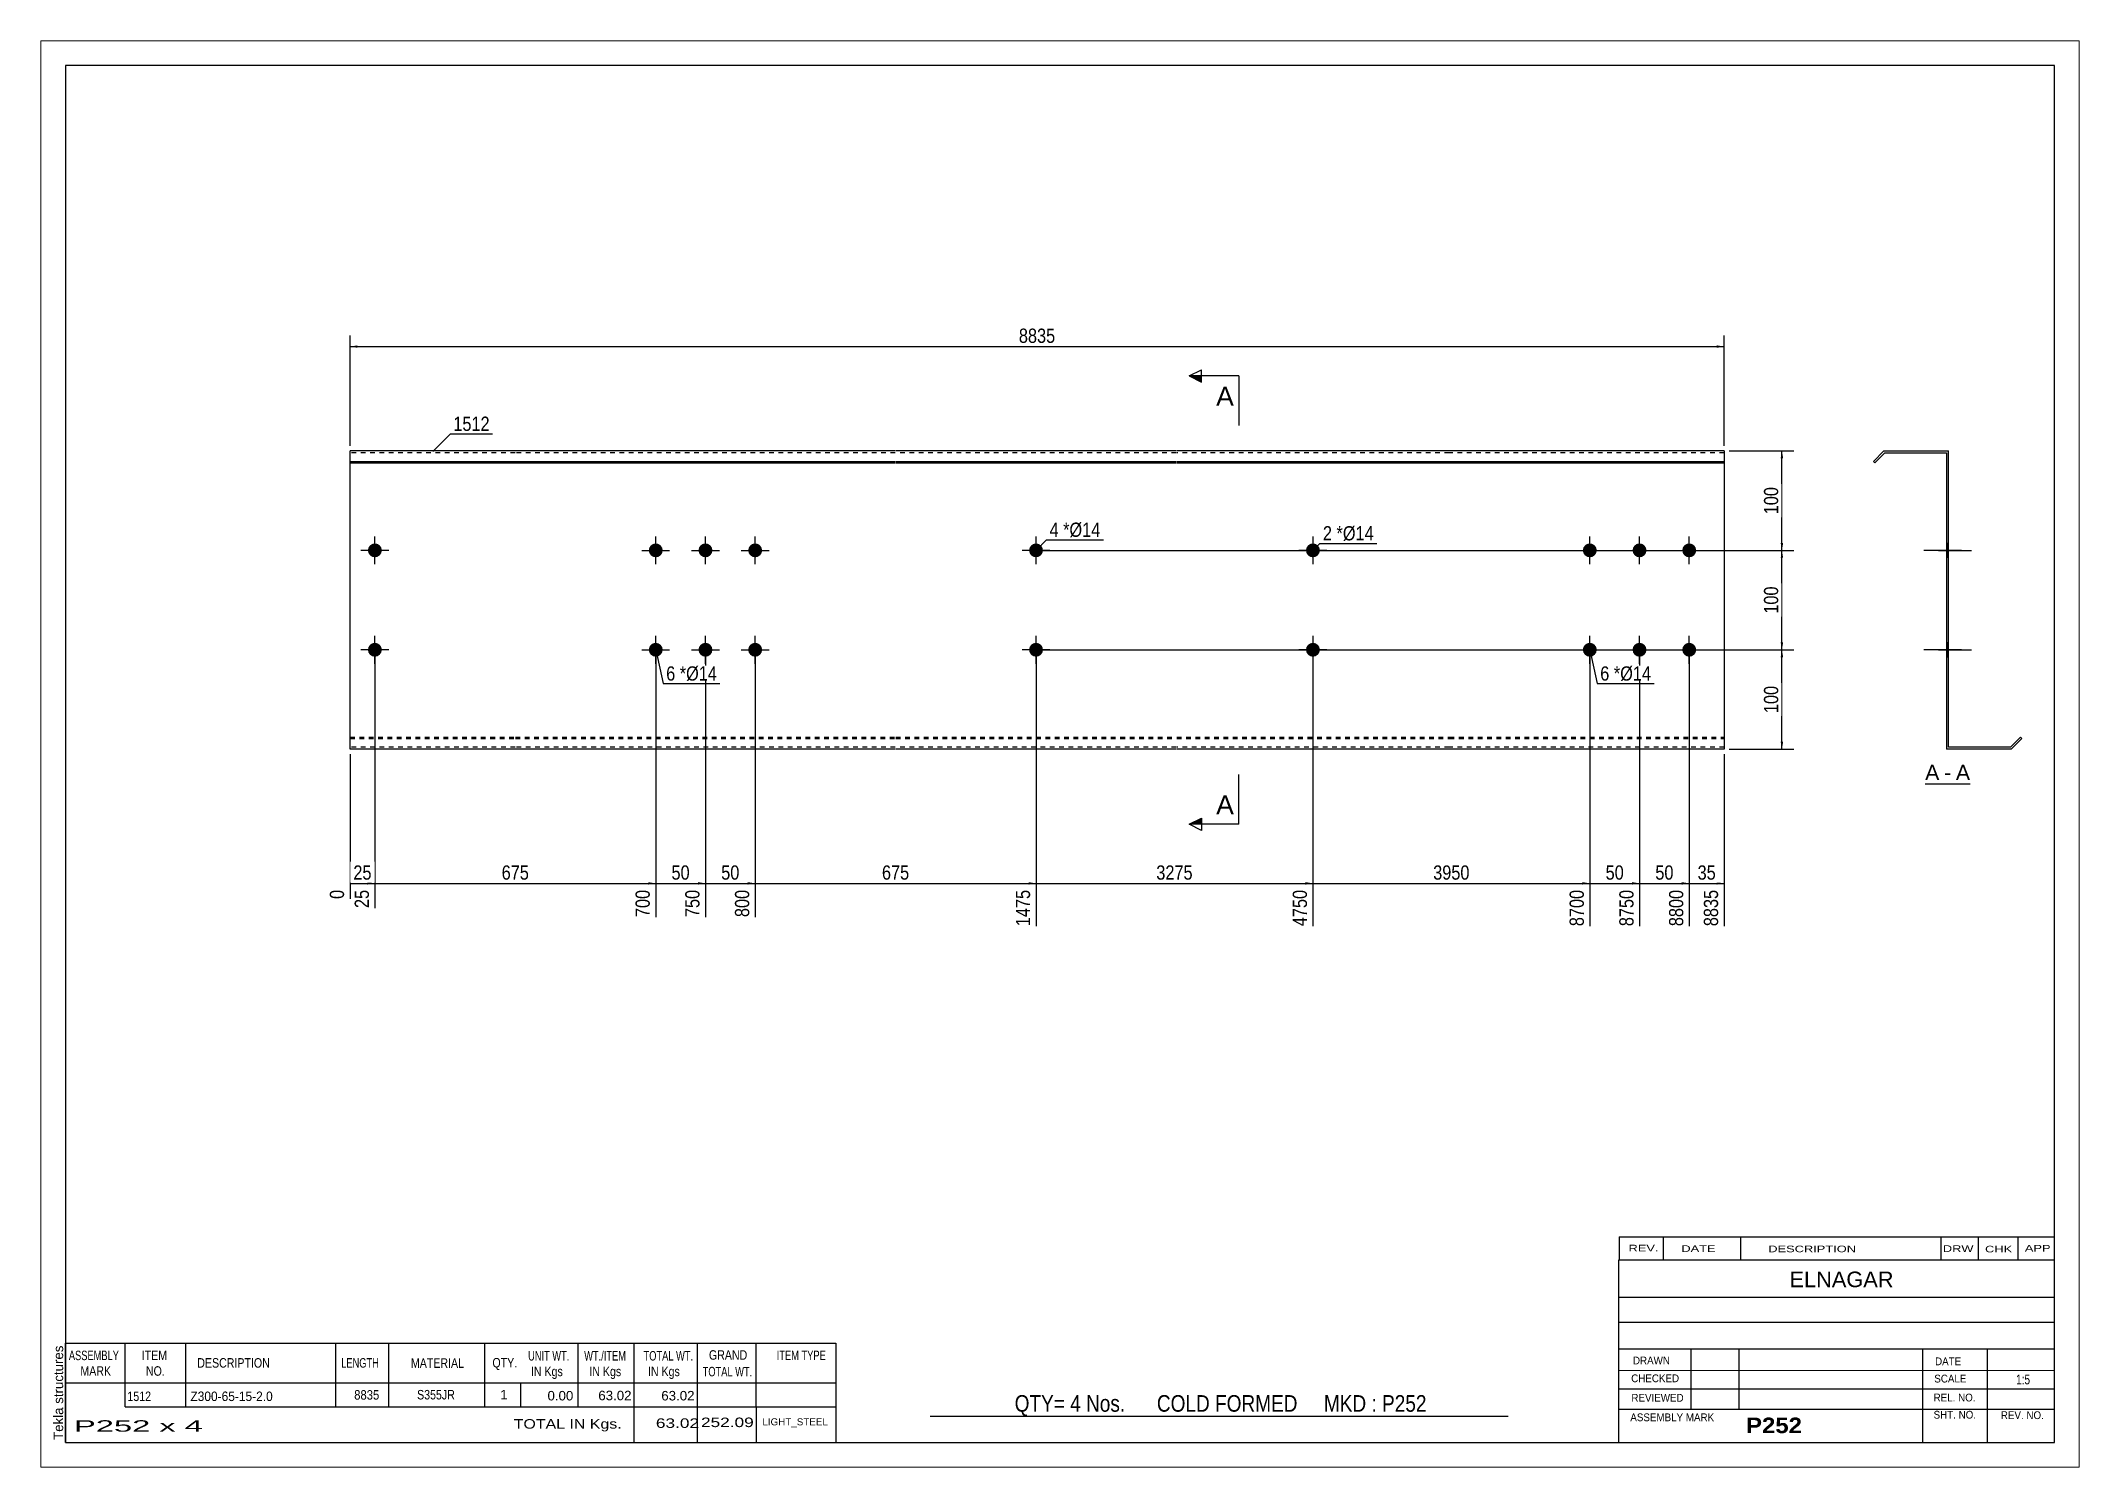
# Paper-space layout 'Layout1' of a CAD drawing. Header units: millimetres. Extents: x 0 to 410, y 0 to 287.
# The model-space entities are those that its viewports show. They can reach past a viewport. Long polylines and large blocks are cut down to what shows.
import ezdxf

# ---------------------------------------------------------------- set-up
doc = ezdxf.new("R2010")
doc.units = ezdxf.units.MM
doc.linetypes.add('DXK_LINE_DOT1', pattern=[1.8814, 0.9407, -0.9407])
doc.layers.add('Viewport layer', color=7, linetype='Continuous', plot=False)
doc.styles.add('Arial', font='ARIAL.TTF', dxfattribs={"height": 0.2})
doc.styles.add('Arial Bold', font='ARIALBD.TTF', dxfattribs={"height": 0.2})
doc.styles.add('Arial Narrow', font='ARIALN.TTF', dxfattribs={"height": 0.2})

# ---------------------------------------------------------------- blocks, each defined once
blk = doc.blocks.new('Unknown-629086927-1556')
at = {"color": 5, "linetype": 'Continuous'}
for p, q in [((342.8, 107.53), (-57.2, 107.53)), ((-57.2, 107.53), (-57.2, -169.47)), ((342.8, -169.47), (342.8, 107.53)), ((-57.2, -169.47), (342.8, -169.47))]:
    blk.add_line(p, q, dxfattribs=at)
at = {"color": 174, "linetype": 'Continuous', "style": 'Arial'}
blk.add_text('Tekla structures', height=1.9102, rotation=90, dxfattribs=at).set_placement((-57.7, -168.97))
blk = doc.blocks.new('Unknown-629086927-12 - 1229')
at = {"color": 7, "linetype": 'Continuous'}
blk.add_line((316.81, -36.95), (325.84, -36.95), dxfattribs=at)
at = {"color": 0, "linetype": 'Continuous'}
blk.add_wipeout([(319.65, -36.2), (319.65, -33), (316.81, -33), (316.81, -36.2)], dxfattribs=at)
blk.add_wipeout([(322.03, -36.2), (322.03, -33), (320.61, -33), (320.61, -36.2)], dxfattribs=at)
at = {"color": 96, "linetype": 'Continuous', "style": 'Arial'}
blk.add_text('A', height=3.06, dxfattribs=at).set_placement((316.81, -36.2))
at = {"color": 0, "linetype": 'Continuous'}
blk.add_wipeout([(325.84, -36.2), (325.84, -33), (322.99, -33), (322.99, -36.2)], dxfattribs=at)
at = {"color": 96, "linetype": 'Continuous', "style": 'Arial'}
for s, p in [('-', (320.61, -36.2)), ('A', (322.99, -36.2))]:
    blk.add_text(s, height=3.06, dxfattribs=at).set_placement(p)
blk = doc.blocks.new('Bolt-629086927-1223 - 1203')
at = {"linetype": 'Continuous'}
for points in [[(195.07, 10, -1), (192.27, 10, -1)], [(195.07, -10, -1), (192.27, -10, -1)]]:
    blk.add_hatch(color=3, dxfattribs=at).paths.add_polyline_path(points)
at = {"color": 3, "linetype": 'Continuous'}
for p, q in [((193.67, 12.8), (193.67, 7.2)), ((196.47, 10), (190.87, 10)), ((193.67, -7.2), (193.67, -12.8)), ((196.47, -10), (190.87, -10))]:
    blk.add_line(p, q, dxfattribs=at)
blk = doc.blocks.new('Part-629086927-1218 - 1203')
at = {"color": 2, "linetype": 'Continuous'}
for p, q in [((0, -30), (0, 30)), ((33.19, 30), (0, 30)), ((109.68, 30), (33.29, 30)), ((166.17, 30), (109.78, 30)), ((221.07, 30), (166.27, 30)), ((276.36, 30), (221.17, 30)), ((276.36, 30), (276.36, -30)), ((0, 27.88), (33.19, 27.88)), ((0, 27.6), (33.19, 27.6)), ((33.29, 27.88), (109.68, 27.88)), ((33.29, 27.6), (109.68, 27.6)), ((109.78, 27.88), (166.17, 27.88)), ((109.78, 27.6), (166.17, 27.6)), ((166.27, 27.88), (221.07, 27.88)), ((166.27, 27.6), (221.07, 27.6)), ((221.17, 27.88), (276.36, 27.88)), ((221.17, 27.6), (276.36, 27.6)), ((33.19, -30), (0, -30)), ((109.68, -30), (33.29, -30)), ((166.17, -30), (109.78, -30)), ((221.07, -30), (166.27, -30)), ((276.36, -30), (221.17, -30))]:
    blk.add_line(p, q, dxfattribs=at)
at = {"color": 7, "linetype": 'DXK_LINE_DOT1'}
for p, q in [((33.19, 29.6), (0, 29.6)), ((109.68, 29.6), (33.29, 29.6)), ((166.17, 29.6), (109.78, 29.6)), ((221.07, 29.6), (166.27, 29.6)), ((276.36, 29.6), (221.17, 29.6)), ((0, -27.6), (33.19, -27.6)), ((0, -27.88), (33.19, -27.88)), ((33.29, -27.6), (109.68, -27.6)), ((33.29, -27.88), (109.68, -27.88)), ((109.78, -27.6), (166.17, -27.6)), ((109.78, -27.88), (166.17, -27.88)), ((166.27, -27.6), (221.07, -27.6)), ((166.27, -27.88), (221.07, -27.88)), ((221.17, -27.6), (276.36, -27.6)), ((221.17, -27.88), (276.36, -27.88)), ((33.19, -29.6), (0, -29.6)), ((109.68, -29.6), (33.29, -29.6)), ((166.17, -29.6), (109.78, -29.6)), ((221.07, -29.6), (166.27, -29.6)), ((276.36, -29.6), (221.17, -29.6))]:
    blk.add_line(p, q, dxfattribs=at)
blk = doc.blocks.new('Bolt-629086927-1219 - 1203')
at = {"linetype": 'Continuous'}
for points in [[(247.96, 10, -1), (250.76, 10, -1)], [(257.96, 10, -1), (260.76, 10, -1)], [(267.96, 10, -1), (270.76, 10, -1)], [(247.96, -10, -1), (250.76, -10, -1)], [(257.96, -10, -1), (260.76, -10, -1)], [(267.96, -10, -1), (270.76, -10, -1)]]:
    blk.add_hatch(color=3, dxfattribs=at).paths.add_polyline_path(points)
at = {"color": 3, "linetype": 'Continuous'}
for p, q in [((249.36, 7.2), (249.36, 12.8)), ((259.36, 7.2), (259.36, 12.8)), ((269.36, 7.2), (269.36, 12.8)), ((246.56, 10), (252.16, 10)), ((256.56, 10), (262.16, 10)), ((266.56, 10), (272.16, 10)), ((249.36, -12.8), (249.36, -7.2)), ((259.36, -12.8), (259.36, -7.2)), ((269.36, -12.8), (269.36, -7.2)), ((246.56, -10), (252.16, -10)), ((256.56, -10), (262.16, -10)), ((266.56, -10), (272.16, -10))]:
    blk.add_line(p, q, dxfattribs=at)
blk = doc.blocks.new('Bolt-629086927-1220 - 1203')
at = {"linetype": 'Continuous'}
for points in [[(3.6, 10, -1), (6.4, 10, -1)], [(136.58, 10, -1), (139.38, 10, -1)]]:
    blk.add_hatch(color=3, dxfattribs=at).paths.add_polyline_path(points)
at = {"color": 3, "linetype": 'Continuous'}
for p, q in [((5, 7.2), (5, 12.8)), ((137.98, 7.2), (137.98, 12.8)), ((7.8, 10), (2.2, 10)), ((140.78, 10), (135.18, 10))]:
    blk.add_line(p, q, dxfattribs=at)
blk = doc.blocks.new('Bolt-629086927-1221 - 1203')
at = {"linetype": 'Continuous'}
for points in [[(60.09, 10, -1), (62.89, 10, -1)], [(70.09, 10, -1), (72.89, 10, -1)], [(80.09, 10, -1), (82.89, 10, -1)], [(60.09, -10, -1), (62.89, -10, -1)], [(70.09, -10, -1), (72.89, -10, -1)], [(80.09, -10, -1), (82.89, -10, -1)]]:
    blk.add_hatch(color=3, dxfattribs=at).paths.add_polyline_path(points)
at = {"color": 3, "linetype": 'Continuous'}
for p, q in [((61.49, 7.2), (61.49, 12.8)), ((71.49, 7.2), (71.49, 12.8)), ((81.49, 7.2), (81.49, 12.8)), ((58.69, 10), (64.29, 10)), ((68.69, 10), (74.29, 10)), ((78.69, 10), (84.29, 10)), ((61.49, -12.8), (61.49, -7.2)), ((71.49, -12.8), (71.49, -7.2)), ((81.49, -12.8), (81.49, -7.2)), ((58.69, -10), (64.29, -10)), ((68.69, -10), (74.29, -10)), ((78.69, -10), (84.29, -10))]:
    blk.add_line(p, q, dxfattribs=at)
blk = doc.blocks.new('Bolt-629086927-1222 - 1203')
at = {"linetype": 'Continuous'}
for points in [[(3.6, -10, -1), (6.4, -10, -1)], [(136.58, -10, -1), (139.38, -10, -1)]]:
    blk.add_hatch(color=3, dxfattribs=at).paths.add_polyline_path(points)
at = {"color": 3, "linetype": 'Continuous'}
for p, q in [((5, -12.8), (5, -7.2)), ((137.98, -12.8), (137.98, -7.2)), ((7.8, -10), (2.2, -10)), ((140.78, -10), (135.18, -10))]:
    blk.add_line(p, q, dxfattribs=at)
blk = doc.blocks.new('Bolt-629086927-1232 - 1229')
at = {"linetype": 'Continuous'}
for points in [[(321.12, 11.4), (321.12, 8.6), (321.52, 8.6), (321.52, 11.4)], [(321.12, 11.4), (321.12, 8.6), (321.52, 8.6), (321.52, 11.4)], [(321.12, 11.4), (321.12, 8.6), (321.52, 8.6), (321.52, 11.4)], [(321.12, -8.6), (321.12, -11.4), (321.52, -11.4), (321.52, -8.6)], [(321.12, -8.6), (321.12, -11.4), (321.52, -11.4), (321.52, -8.6)], [(321.12, -8.6), (321.12, -11.4), (321.52, -11.4), (321.52, -8.6)]]:
    blk.add_hatch(color=3, dxfattribs=at).paths.add_polyline_path(points)
at = {"color": 3, "linetype": 'Continuous'}
for p, q in [((324.12, 10), (316.52, 10)), ((324.12, 10), (316.52, 10)), ((324.12, 10), (316.52, 10)), ((321.52, 11.4), (321.12, 11.4)), ((321.52, 11.4), (321.12, 11.4)), ((321.52, 11.4), (321.12, 11.4)), ((321.52, 8.6), (321.12, 8.6)), ((321.52, 8.6), (321.12, 8.6)), ((321.52, 8.6), (321.12, 8.6)), ((324.12, -10), (316.52, -10)), ((324.12, -10), (316.52, -10)), ((324.12, -10), (316.52, -10)), ((321.52, -8.6), (321.12, -8.6)), ((321.52, -8.6), (321.12, -8.6)), ((321.52, -8.6), (321.12, -8.6)), ((321.52, -11.4), (321.12, -11.4)), ((321.52, -11.4), (321.12, -11.4)), ((321.52, -11.4), (321.12, -11.4))]:
    blk.add_line(p, q, dxfattribs=at)
blk = doc.blocks.new('Part-629086927-1231 - 1229')
at = {"color": 2, "linetype": 'Continuous'}
for p, q in [((308.52, 30), (306.4, 27.88)), ((306.68, 27.6), (308.69, 29.6)), ((308.52, 30), (321.52, 30)), ((308.69, 29.6), (321.12, 29.6)), ((321.12, 29.6), (321.12, -30)), ((321.52, -29.6), (321.52, 30)), ((306.4, 27.88), (306.68, 27.6)), ((335.96, -27.6), (333.96, -29.6)), ((334.12, -30), (336.24, -27.88)), ((336.24, -27.88), (335.96, -27.6)), ((334.12, -30), (321.12, -30)), ((333.96, -29.6), (321.52, -29.6))]:
    blk.add_line(p, q, dxfattribs=at)
blk = doc.blocks.new('Bolt-629086927-1233 - 1229')
at = {"linetype": 'Continuous'}
blk.add_hatch(color=3, dxfattribs=at).paths.add_polyline_path([(321.12, 11.4), (321.12, 8.6), (321.52, 8.6), (321.52, 11.4)])
blk.add_hatch(color=3, dxfattribs=at).paths.add_polyline_path([(321.12, 11.4), (321.12, 8.6), (321.52, 8.6), (321.52, 11.4)])
at = {"color": 3, "linetype": 'Continuous'}
for p, q in [((319.52, 10), (326.12, 10)), ((319.52, 10), (326.12, 10)), ((321.12, 11.4), (321.52, 11.4)), ((321.12, 11.4), (321.52, 11.4)), ((321.12, 8.6), (321.52, 8.6)), ((321.12, 8.6), (321.52, 8.6))]:
    blk.add_line(p, q, dxfattribs=at)
blk = doc.blocks.new('Bolt-629086927-1234 - 1229')
at = {"linetype": 'Continuous'}
for points in [[(321.12, 11.4), (321.12, 8.6), (321.52, 8.6), (321.52, 11.4)], [(321.12, 11.4), (321.12, 8.6), (321.52, 8.6), (321.52, 11.4)], [(321.12, 11.4), (321.12, 8.6), (321.52, 8.6), (321.52, 11.4)], [(321.12, -8.6), (321.12, -11.4), (321.52, -11.4), (321.52, -8.6)], [(321.12, -8.6), (321.12, -11.4), (321.52, -11.4), (321.52, -8.6)], [(321.12, -8.6), (321.12, -11.4), (321.52, -11.4), (321.52, -8.6)]]:
    blk.add_hatch(color=3, dxfattribs=at).paths.add_polyline_path(points)
at = {"color": 3, "linetype": 'Continuous'}
for p, q in [((324.12, 10), (316.52, 10)), ((324.12, 10), (316.52, 10)), ((324.12, 10), (316.52, 10)), ((321.52, 11.4), (321.12, 11.4)), ((321.52, 11.4), (321.12, 11.4)), ((321.52, 11.4), (321.12, 11.4)), ((321.52, 8.6), (321.12, 8.6)), ((321.52, 8.6), (321.12, 8.6)), ((321.52, 8.6), (321.12, 8.6)), ((324.12, -10), (316.52, -10)), ((324.12, -10), (316.52, -10)), ((324.12, -10), (316.52, -10)), ((321.52, -8.6), (321.12, -8.6)), ((321.52, -8.6), (321.12, -8.6)), ((321.52, -8.6), (321.12, -8.6)), ((321.52, -11.4), (321.12, -11.4)), ((321.52, -11.4), (321.12, -11.4)), ((321.52, -11.4), (321.12, -11.4))]:
    blk.add_line(p, q, dxfattribs=at)
blk = doc.blocks.new('Bolt-629086927-1235 - 1229')
at = {"linetype": 'Continuous'}
blk.add_hatch(color=3, dxfattribs=at).paths.add_polyline_path([(321.12, -8.6), (321.12, -11.4), (321.52, -11.4), (321.52, -8.6)])
blk.add_hatch(color=3, dxfattribs=at).paths.add_polyline_path([(321.12, -8.6), (321.12, -11.4), (321.52, -11.4), (321.52, -8.6)])
at = {"color": 3, "linetype": 'Continuous'}
for p, q in [((319.52, -10), (326.12, -10)), ((319.52, -10), (326.12, -10)), ((321.12, -8.6), (321.52, -8.6)), ((321.12, -8.6), (321.52, -8.6)), ((321.12, -11.4), (321.52, -11.4)), ((321.12, -11.4), (321.52, -11.4))]:
    blk.add_line(p, q, dxfattribs=at)
blk = doc.blocks.new('Bolt-629086927-1236 - 1229')
at = {"linetype": 'Continuous'}
for points in [[(321.52, 8.6), (321.52, 11.4), (321.12, 11.4), (321.12, 8.6)], [(321.52, -11.4), (321.52, -8.6), (321.12, -8.6), (321.12, -11.4)]]:
    blk.add_hatch(color=3, dxfattribs=at).paths.add_polyline_path(points)
at = {"color": 3, "linetype": 'Continuous'}
for p, q in [((321.52, 10), (317.12, 10)), ((321.52, 11.4), (321.12, 11.4)), ((321.52, 8.6), (321.12, 8.6)), ((321.52, -10), (317.12, -10)), ((321.52, -8.6), (321.12, -8.6)), ((321.52, -11.4), (321.12, -11.4))]:
    blk.add_line(p, q, dxfattribs=at)
blk = doc.blocks.new('StraightDimension-629086927-1293 - 1203')
at = {"linetype": 'Continuous'}
for points in [[(287.75, -11.5), (288, -10), (288.25, -11.5)], [(288.25, -28.5), (288, -30), (287.75, -28.5)]]:
    blk.add_hatch(color=7, dxfattribs=at).paths.add_polyline_path(points)
at = {"color": 7, "linetype": 'Continuous'}
for p, q in [((138.98, -10), (290.4, -10)), ((288, -30), (288, -10)), ((277.36, -30), (290.4, -30))]:
    blk.add_line(p, q, dxfattribs=at)
at = {"color": 0}
blk.add_wipeout([(287.85, -16.66), (283.65, -16.66), (283.65, -23.34), (287.85, -23.34)], dxfattribs=at)
at = {"color": 3, "style": 'Arial Narrow'}
blk.add_text('100', height=2.863, rotation=90.0002, dxfattribs=at).set_placement((287.25, -22.74))
blk = doc.blocks.new('StraightDimension-629086927-1254 - 1203')
at = {"linetype": 'Continuous'}
blk.add_hatch(color=7, dxfattribs=at).paths.add_polyline_path([(59.99, -56.75), (61.49, -57), (59.99, -57.25)])
at = {"color": 7, "linetype": 'Continuous'}
for p, q in [((5, -11), (5, -61.96)), ((61.49, -11), (61.49, -63.78)), ((5, -57), (61.49, -57))]:
    blk.add_line(p, q, dxfattribs=at)
at = {"color": 0}
blk.add_wipeout([(36.59, -56.85), (36.59, -52.65), (29.9, -52.65), (29.9, -56.85)], dxfattribs=at)
at = {"color": 0, "linetype": 'Continuous'}
blk.add_wipeout([(60.89, -57.7), (56.69, -57.7), (56.69, -64.38), (60.89, -64.38)], dxfattribs=at)
at = {"color": 3, "style": 'Arial Narrow'}
blk.add_text('675', height=2.863, dxfattribs=at).set_placement((30.5, -56.25))
at = {"color": 3, "linetype": 'Continuous', "style": 'Arial Narrow'}
blk.add_text('700', height=2.863, rotation=90.0002, dxfattribs=at).set_placement((60.29, -63.78))
blk = doc.blocks.new('StraightDimension-629086927-1246 - 1203')
at = {"linetype": 'Continuous'}
blk.add_hatch(color=7, dxfattribs=at).paths.add_polyline_path([(274.86, -56.75), (276.36, -57), (274.86, -57.25)])
at = {"color": 7, "linetype": 'Continuous'}
for p, q in [((269.36, -11), (269.36, -65.61)), ((276.36, -31), (276.36, -65.61)), ((269.36, -57), (276.36, -57))]:
    blk.add_line(p, q, dxfattribs=at)
at = {"color": 0}
blk.add_wipeout([(275.29, -56.85), (275.29, -52.65), (270.44, -52.65), (270.44, -56.85)], dxfattribs=at)
at = {"color": 0, "linetype": 'Continuous'}
blk.add_wipeout([(275.76, -57.7), (271.56, -57.7), (271.56, -66.21), (275.76, -66.21)], dxfattribs=at)
at = {"color": 3, "style": 'Arial Narrow'}
blk.add_text('35', height=2.863, dxfattribs=at).set_placement((271.04, -56.25))
at = {"color": 3, "linetype": 'Continuous', "style": 'Arial Narrow'}
blk.add_text('8835', height=2.863, rotation=90.0002, dxfattribs=at).set_placement((275.16, -65.61))
blk = doc.blocks.new('StraightDimension-629086927-1247 - 1203')
at = {"linetype": 'Continuous'}
blk.add_hatch(color=7, dxfattribs=at).paths.add_polyline_path([(267.86, -56.75), (269.36, -57), (267.86, -57.25)])
at = {"color": 7, "linetype": 'Continuous'}
for p, q in [((259.36, -11), (259.36, -65.61)), ((269.36, -11), (269.36, -65.61)), ((259.36, -57), (269.36, -57))]:
    blk.add_line(p, q, dxfattribs=at)
at = {"color": 0}
blk.add_wipeout([(266.79, -56.85), (266.79, -52.65), (261.94, -52.65), (261.94, -56.85)], dxfattribs=at)
at = {"color": 0, "linetype": 'Continuous'}
blk.add_wipeout([(268.76, -57.7), (264.56, -57.7), (264.56, -66.21), (268.76, -66.21)], dxfattribs=at)
at = {"color": 3, "style": 'Arial Narrow'}
blk.add_text('50', height=2.863, dxfattribs=at).set_placement((262.54, -56.25))
at = {"color": 3, "linetype": 'Continuous', "style": 'Arial Narrow'}
blk.add_text('8800', height=2.863, rotation=90.0002, dxfattribs=at).set_placement((268.16, -65.61))
blk = doc.blocks.new('StraightDimension-629086927-1248 - 1203')
at = {"linetype": 'Continuous'}
blk.add_hatch(color=7, dxfattribs=at).paths.add_polyline_path([(257.86, -56.75), (259.36, -57), (257.86, -57.25)])
at = {"color": 7, "linetype": 'Continuous'}
for p, q in [((249.36, -11), (249.36, -65.61)), ((259.36, -11), (259.36, -65.61)), ((249.36, -57), (259.36, -57))]:
    blk.add_line(p, q, dxfattribs=at)
at = {"color": 0}
blk.add_wipeout([(256.79, -56.85), (256.79, -52.65), (251.94, -52.65), (251.94, -56.85)], dxfattribs=at)
at = {"color": 0, "linetype": 'Continuous'}
blk.add_wipeout([(258.76, -57.7), (254.56, -57.7), (254.56, -66.21), (258.76, -66.21)], dxfattribs=at)
at = {"color": 3, "style": 'Arial Narrow'}
blk.add_text('50', height=2.863, dxfattribs=at).set_placement((252.54, -56.25))
at = {"color": 3, "linetype": 'Continuous', "style": 'Arial Narrow'}
blk.add_text('8750', height=2.863, rotation=90.0002, dxfattribs=at).set_placement((258.16, -65.61))
blk = doc.blocks.new('StraightDimension-629086927-1249 - 1203')
at = {"linetype": 'Continuous'}
blk.add_hatch(color=7, dxfattribs=at).paths.add_polyline_path([(247.86, -56.75), (249.36, -57), (247.86, -57.25)])
at = {"color": 7, "linetype": 'Continuous'}
for p, q in [((193.67, -11), (193.67, -65.61)), ((249.36, -11), (249.36, -65.61)), ((193.67, -57), (249.36, -57))]:
    blk.add_line(p, q, dxfattribs=at)
at = {"color": 0}
blk.add_wipeout([(225.77, -56.85), (225.77, -52.65), (217.26, -52.65), (217.26, -56.85)], dxfattribs=at)
at = {"color": 0, "linetype": 'Continuous'}
blk.add_wipeout([(248.76, -57.7), (244.56, -57.7), (244.56, -66.21), (248.76, -66.21)], dxfattribs=at)
at = {"color": 3, "style": 'Arial Narrow'}
blk.add_text('3950', height=2.863, dxfattribs=at).set_placement((217.86, -56.25))
at = {"color": 3, "linetype": 'Continuous', "style": 'Arial Narrow'}
blk.add_text('8700', height=2.863, rotation=90.0002, dxfattribs=at).set_placement((248.16, -65.61))
blk = doc.blocks.new('StraightDimension-629086927-1250 - 1203')
at = {"linetype": 'Continuous'}
blk.add_hatch(color=7, dxfattribs=at).paths.add_polyline_path([(192.17, -56.75), (193.67, -57), (192.17, -57.25)])
at = {"color": 7, "linetype": 'Continuous'}
for p, q in [((137.98, -11), (137.98, -65.61)), ((193.67, -11), (193.67, -65.61)), ((137.98, -57), (193.67, -57))]:
    blk.add_line(p, q, dxfattribs=at)
at = {"color": 0}
blk.add_wipeout([(170.08, -56.85), (170.08, -52.65), (161.57, -52.65), (161.57, -56.85)], dxfattribs=at)
at = {"color": 0, "linetype": 'Continuous'}
blk.add_wipeout([(193.07, -57.7), (188.87, -57.7), (188.87, -66.21), (193.07, -66.21)], dxfattribs=at)
at = {"color": 3, "style": 'Arial Narrow'}
blk.add_text('3275', height=2.863, dxfattribs=at).set_placement((162.17, -56.25))
at = {"color": 3, "linetype": 'Continuous', "style": 'Arial Narrow'}
blk.add_text('4750', height=2.863, rotation=90.0002, dxfattribs=at).set_placement((192.47, -65.61))
blk = doc.blocks.new('StraightDimension-629086927-1251 - 1203')
at = {"linetype": 'Continuous'}
blk.add_hatch(color=7, dxfattribs=at).paths.add_polyline_path([(136.48, -56.75), (137.98, -57), (136.48, -57.25)])
at = {"color": 7, "linetype": 'Continuous'}
for p, q in [((81.49, -11), (81.49, -63.78)), ((137.98, -11), (137.98, -65.61)), ((81.49, -57), (137.98, -57))]:
    blk.add_line(p, q, dxfattribs=at)
at = {"color": 0}
blk.add_wipeout([(113.07, -56.85), (113.07, -52.65), (106.39, -52.65), (106.39, -56.85)], dxfattribs=at)
at = {"color": 0, "linetype": 'Continuous'}
blk.add_wipeout([(137.38, -57.7), (133.18, -57.7), (133.18, -66.21), (137.38, -66.21)], dxfattribs=at)
at = {"color": 3, "style": 'Arial Narrow'}
blk.add_text('675', height=2.863, dxfattribs=at).set_placement((106.99, -56.25))
at = {"color": 3, "linetype": 'Continuous', "style": 'Arial Narrow'}
blk.add_text('1475', height=2.863, rotation=90.0002, dxfattribs=at).set_placement((136.78, -65.61))
blk = doc.blocks.new('StraightDimension-629086927-1252 - 1203')
at = {"linetype": 'Continuous'}
blk.add_hatch(color=7, dxfattribs=at).paths.add_polyline_path([(79.99, -56.75), (81.49, -57), (79.99, -57.25)])
at = {"color": 7, "linetype": 'Continuous'}
for p, q in [((71.49, -11), (71.49, -63.78)), ((81.49, -11), (81.49, -63.78)), ((71.49, -57), (81.49, -57))]:
    blk.add_line(p, q, dxfattribs=at)
at = {"color": 0}
blk.add_wipeout([(78.92, -56.85), (78.92, -52.65), (74.06, -52.65), (74.06, -56.85)], dxfattribs=at)
at = {"color": 0, "linetype": 'Continuous'}
blk.add_wipeout([(80.89, -57.7), (76.69, -57.7), (76.69, -64.38), (80.89, -64.38)], dxfattribs=at)
at = {"color": 3, "style": 'Arial Narrow'}
blk.add_text('50', height=2.863, dxfattribs=at).set_placement((74.66, -56.25))
at = {"color": 3, "linetype": 'Continuous', "style": 'Arial Narrow'}
blk.add_text('800', height=2.863, rotation=90.0002, dxfattribs=at).set_placement((80.29, -63.78))
blk = doc.blocks.new('StraightDimension-629086927-1253 - 1203')
at = {"linetype": 'Continuous'}
blk.add_hatch(color=7, dxfattribs=at).paths.add_polyline_path([(69.99, -56.75), (71.49, -57), (69.99, -57.25)])
at = {"color": 7, "linetype": 'Continuous'}
for p, q in [((61.49, -11), (61.49, -63.78)), ((71.49, -11), (71.49, -63.78)), ((61.49, -57), (71.49, -57))]:
    blk.add_line(p, q, dxfattribs=at)
at = {"color": 0}
blk.add_wipeout([(68.92, -56.85), (68.92, -52.65), (64.06, -52.65), (64.06, -56.85)], dxfattribs=at)
at = {"color": 0, "linetype": 'Continuous'}
blk.add_wipeout([(70.89, -57.7), (66.69, -57.7), (66.69, -64.38), (70.89, -64.38)], dxfattribs=at)
at = {"color": 3, "style": 'Arial Narrow'}
blk.add_text('50', height=2.863, dxfattribs=at).set_placement((64.66, -56.25))
at = {"color": 3, "linetype": 'Continuous', "style": 'Arial Narrow'}
blk.add_text('750', height=2.863, rotation=90.0002, dxfattribs=at).set_placement((70.29, -63.78))
blk = doc.blocks.new('StraightDimension-629086927-1255 - 1203')
at = {"linetype": 'Continuous'}
blk.add_hatch(color=7, dxfattribs=at).paths.add_polyline_path([(3.5, -56.75), (5, -57), (3.5, -57.25)])
at = {"color": 7, "linetype": 'Continuous'}
for p, q in [((5, -11), (5, -61.96)), ((0, -31), (0, -60.13)), ((0, -57), (5, -57))]:
    blk.add_line(p, q, dxfattribs=at)
at = {"color": 0}
blk.add_wipeout([(4.93, -56.85), (4.93, -52.65), (0.07, -52.65), (0.07, -56.85)], dxfattribs=at)
at = {"color": 0, "linetype": 'Continuous'}
blk.add_wipeout([(4.4, -57.7), (0.2, -57.7), (0.2, -62.56), (4.4, -62.56)], dxfattribs=at)
blk.add_wipeout([(-0.6, -57.7), (-4.8, -57.7), (-4.8, -60.73), (-0.6, -60.73)], dxfattribs=at)
at = {"color": 3, "style": 'Arial Narrow'}
blk.add_text('25', height=2.863, dxfattribs=at).set_placement((0.67, -56.25))
at = {"color": 3, "linetype": 'Continuous', "style": 'Arial Narrow'}
for s, height, p in [('0', 2.86, (-1.2, -60.13)), ('25', 2.863, (3.8, -61.96))]:
    blk.add_text(s, height=height, rotation=90.0002, dxfattribs=at).set_placement(p)
blk = doc.blocks.new('StraightDimension-629086927-1291 - 1203')
at = {"linetype": 'Continuous'}
for points in [[(287.75, 28.5), (288, 30), (288.25, 28.5)], [(288.25, 11.5), (288, 10), (287.75, 11.5)]]:
    blk.add_hatch(color=7, dxfattribs=at).paths.add_polyline_path(points)
at = {"color": 7, "linetype": 'Continuous'}
for p, q in [((277.36, 30), (290.4, 30)), ((288, 10), (288, 30)), ((138.98, 10), (290.4, 10))]:
    blk.add_line(p, q, dxfattribs=at)
at = {"color": 0}
blk.add_wipeout([(287.85, 23.34), (283.65, 23.34), (283.65, 16.66), (287.85, 16.66)], dxfattribs=at)
at = {"color": 3, "style": 'Arial Narrow'}
blk.add_text('100', height=2.863, rotation=90.0002, dxfattribs=at).set_placement((287.25, 17.26))
blk = doc.blocks.new('StraightDimension-629086927-1292 - 1203')
at = {"linetype": 'Continuous'}
for points in [[(287.75, 8.5), (288, 10), (288.25, 8.5)], [(288.25, -8.5), (288, -10), (287.75, -8.5)]]:
    blk.add_hatch(color=7, dxfattribs=at).paths.add_polyline_path(points)
at = {"color": 7, "linetype": 'Continuous'}
for p, q in [((138.98, 10), (290.4, 10)), ((288, -10), (288, 10)), ((138.98, -10), (290.4, -10))]:
    blk.add_line(p, q, dxfattribs=at)
at = {"color": 0}
blk.add_wipeout([(287.85, 3.34), (283.65, 3.34), (283.65, -3.34), (287.85, -3.34)], dxfattribs=at)
at = {"color": 3, "style": 'Arial Narrow'}
blk.add_text('100', height=2.863, rotation=90.0002, dxfattribs=at).set_placement((287.25, -2.74))
blk = doc.blocks.new('StraightDimension-629086927-1311 - 1203')
at = {"linetype": 'Continuous'}
for points in [[(1.5, 50.75), (0, 51), (1.5, 51.25)], [(274.86, 51.25), (276.36, 51), (274.86, 50.75)]]:
    blk.add_hatch(color=7, dxfattribs=at).paths.add_polyline_path(points)
at = {"color": 7, "linetype": 'Continuous'}
for p, q in [((0, 31), (0, 53.25)), ((0, 51), (276.36, 51)), ((276.36, 31), (276.36, 53.25))]:
    blk.add_line(p, q, dxfattribs=at)
at = {"color": 0}
blk.add_wipeout([(142.44, 51.15), (142.44, 55.35), (133.93, 55.35), (133.93, 51.15)], dxfattribs=at)
at = {"color": 3, "style": 'Arial Narrow'}
blk.add_text('8835', height=2.863, dxfattribs=at).set_placement((134.53, 51.75))
blk = doc.blocks.new('CBS_BOM-629086927-1574')
at = {"color": 7, "linetype": 'Continuous'}
for p, q in [((-57.23, -157.5), (-57.23, -149.5)), ((-57.23, -149.5), (97.69, -149.5)), ((-45.23, -157.5), (-45.23, -149.5)), ((-33.04, -157.5), (-33.04, -149.5)), ((-2.88, -157.5), (-2.88, -149.5)), ((7.8, -157.5), (7.8, -149.5)), ((27.12, -157.5), (27.12, -149.5)), ((45.92, -157.5), (45.92, -149.5)), ((57.13, -157.5), (57.13, -149.5)), ((69.92, -157.5), (69.92, -149.5)), ((81.67, -157.5), (81.67, -149.5)), ((97.69, -149.5), (97.69, -157.49)), ((-57.23, -157.5), (97.69, -157.5)), ((-57.23, -162.3), (-57.23, -157.5)), ((-45.23, -162.3), (-45.23, -157.5)), ((-33.04, -162.3), (-33.04, -157.5)), ((-2.88, -162.3), (-2.88, -157.5)), ((7.8, -162.3), (7.8, -157.5)), ((27.12, -162.3), (27.12, -157.5)), ((34.38, -162.3), (34.38, -157.5)), ((45.92, -162.3), (45.92, -157.5)), ((57.13, -162.3), (57.13, -157.5)), ((69.92, -162.3), (69.92, -157.5)), ((81.69, -162.3), (81.69, -157.5)), ((97.69, -157.5), (97.69, -162.3)), ((-57.23, -169.5), (-57.23, -162.32)), ((-45.23, -162.3), (97.69, -162.3)), ((57.13, -169.5), (57.13, -162.32)), ((69.92, -169.5), (69.92, -162.32)), ((81.73, -169.5), (81.73, -162.32)), ((97.69, -162.3), (97.69, -169.5)), ((-57.23, -169.5), (97.69, -169.5))]:
    blk.add_line(p, q, dxfattribs=at)
at = {"color": 3, "linetype": 'Continuous', "style": 'Arial'}
for s, height, width, p in [('ASSEMBLY', 1.91, 0.7, (-56.55, -152.92)), ('ITEM', 1.91, 0.8, (-41.9, -152.92)), ('UNIT WT.', 1.91, 0.7, (35.81, -153)), ('WT./ITEM', 1.91, 0.7, (47.1, -153)), ('TOTAL WT.', 1.91, 0.7, (59.04, -153)), ('GRAND', 1.91, 0.8, (72.19, -152.84)), ('ITEM TYPE', 1.91, 0.7, (85.83, -152.92)), ('MARK', 1.91, 0.8, (-54.23, -156.06)), ('NO.', 1.91, 0.8, (-41.05, -156.06)), ('DESCRIPTION', 1.9102, 0.8, (-30.72, -154.43)), ('LENGTH', 1.91, 0.7, (-1.77, -154.43)), ('MATERIAL', 1.91, 0.8, (12.25, -154.47)), ('QTY.', 1.91, 0.8, (28.64, -154.4)), ('IN Kgs', 1.91, 0.8, (36.39, -156.14)), ('IN Kgs', 1.91, 0.8, (48.14, -156.14)), ('IN Kgs', 1.91, 0.8, (59.93, -156.14)), ('TOTAL WT.', 1.91, 0.7, (70.93, -156.18))]:
    blk.add_text(s, height=height, dxfattribs=dict(at, width=width)).set_placement(p)
at = {"color": 7, "linetype": 'Continuous', "style": 'Arial'}
for s, height, width, p in [('1512', 1.91, 0.8, (-44.77, -161.15)), ('Z300-65-15-2.0', 1.9102, 0.9, (-32.1, -161.15)), ('8835', 1.91, 0.85, (0.84, -160.87)), ('S355JR', 1.91, 0.8, (13.49, -160.83))]:
    blk.add_text(s, height=height, dxfattribs=dict(at, width=width)).set_placement(p)
for s, p in [('1', (30.21, -160.83)), ('0.00', (39.72, -161.03)), ('63.02', (49.94, -160.99)), ('63.02', (62.61, -161.03))]:
    blk.add_text(s, height=1.91, dxfattribs=at).set_placement(p)
at = {"color": 6, "linetype": 'Continuous', "style": 'Arial'}
for s, height, width, p in [('P252 x 4', 2.292, 2.05, (-55.51, -167.31)), ('TOTAL IN Kgs.', 1.9102, 1.2, (32.93, -166.7)), ('63.02', 1.91, 1.3, (61.52, -166.55)), ('252.09', 1.91, 1.3, (70.59, -166.39))]:
    blk.add_text(s, height=height, dxfattribs=dict(at, width=width)).set_placement(p)
blk.add_text('LIGHT_STEEL', height=1.4135, dxfattribs=at).set_placement((82.94, -166.04))
blk = doc.blocks.new('CBS_CALLOFF-629086927-1575')
at = {"color": 7, "linetype": 'Continuous'}
blk.add_line((116.68, -164.2), (232.91, -164.22), dxfattribs=at)
at = {"color": 3, "linetype": 'Continuous', "style": 'Arial Narrow'}
blk.add_text('QTY= 4 Nos.      COLD FORMED     MKD : P252', height=3.3405, dxfattribs=at).set_placement((133.68, -163.3))
blk = doc.blocks.new('CBS_NAME_BLOG-629086927-1576')
at = {"color": 7, "linetype": 'Continuous'}
for p, q in [((255.21, -132.71), (342.73, -132.71)), ((255.21, -169.42), (255.21, -132.72)), ((255.21, -140.25), (342.73, -140.25)), ((255.28, -145.31), (342.8, -145.31)), ((255.21, -150.68), (342.73, -150.68)), ((269.73, -162.78), (269.73, -150.68)), ((279.42, -162.76), (279.42, -150.69)), ((316.33, -169.42), (316.33, -150.69)), ((329.38, -169.42), (329.38, -150.68)), ((255.22, -154.98), (342.8, -154.96)), ((255.21, -158.72), (342.73, -158.72)), ((255.21, -162.77), (342.73, -162.77)), ((255.21, -169.47), (342.8, -169.47))]:
    blk.add_line(p, q, dxfattribs=at)
at = {"color": 3, "linetype": 'Continuous', "style": 'Arial'}
blk.add_text('ELNAGAR', height=3.133, dxfattribs=at).set_placement((289.53, -138.24))
at = {"color": 3, "linetype": 'Continuous'}
for s, height, style, width, p in [('CHECKED', 1.566, 'Arial', 0.9, (257.69, -157.36)), ('DRAWN', 1.566, 'Arial', 0.9, (258.04, -153.78)), ('DATE', 1.566, 'Arial', 0.9, (318.8, -153.95)), ('REVIEWED', 1.566, 'Arial', 0.9, (257.73, -161.28)), ('REL. NO.', 1.566, 'Arial', 0.9, (318.51, -161.23)), ('SCALE', 1.566, 'Arial', 0.9, (318.65, -157.42)), ('1:5', 1.957, 'Arial Narrow', 0.9, (335.1, -157.78)), ('ASSEMBLY MARK', 1.5663, 'Arial', 0.9, (257.51, -165.21)), ('SHT. NO.', 1.566, 'Arial', 0.9, (318.51, -164.69)), ('REV. NO.', 1.566, 'Arial', 0.9, (332.03, -164.78)), ('P252', 3.131, 'Arial Bold', 1.1, (280.79, -167.61))]:
    blk.add_text(s, height=height, dxfattribs=dict(at, style=style, width=width)).set_placement(p)
blk = doc.blocks.new('CBS_REVISION-629086927-1577')
at = {"color": 7, "linetype": 'Continuous'}
for p, q in [((255.29, -128.08), (342.79, -128.08)), ((255.29, -128.08), (255.29, -132.71)), ((264.09, -128.08), (264.09, -132.71)), ((279.68, -128.08), (279.68, -132.65)), ((319.94, -128.08), (319.94, -132.71)), ((327.48, -128.08), (327.48, -132.71)), ((335.43, -128.08), (335.43, -132.71)), ((255.29, -132.71), (342.79, -132.71))]:
    blk.add_line(p, q, dxfattribs=at)
at = {"color": 7, "style": 'Arial Narrow', "width": 1.7}
for s, height, p in [('REV.', 1.326, (257.15, -131.04)), ('DATE', 1.326, (267.78, -131.15)), ('DESCRIPTION', 1.3257, (285.26, -131.21)), ('DRW', 1.326, (320.37, -131.15)), ('CHK', 1.326, (328.86, -131.24)), ('APP', 1.326, (336.86, -131.08))]:
    blk.add_text(s, height=height, dxfattribs=at).set_placement(p)
blk = doc.blocks.new('Mark-629086927-1328 - 1203')
at = {"color": 0}
blk.add_wipeout([(253.29, -16.2), (253.29, -13.2), (251.46, -13.2), (251.46, -16.2)], dxfattribs=at)
blk.add_wipeout([(253.29, -16.2), (253.29, -13.2), (251.46, -13.2), (251.46, -16.2)], dxfattribs=at)
at = {"color": 7, "linetype": 'Continuous'}
blk.add_line((249.36, -10), (250.86, -16.8), dxfattribs=at)
at = {"color": 0}
blk.add_wipeout([(255.47, -16.2), (255.47, -13.2), (254.19, -13.2), (254.19, -16.2)], dxfattribs=at)
blk.add_wipeout([(255.47, -16.2), (255.47, -13.2), (254.19, -13.2), (254.19, -16.2)], dxfattribs=at)
at = {"color": 3, "style": 'Arial Narrow'}
blk.add_text('6', height=2.86, dxfattribs=at).set_placement((251.46, -16.2))
at = {"color": 0}
blk.add_wipeout([(261.68, -16.2), (261.68, -13.2), (255.47, -13.2), (255.47, -16.2)], dxfattribs=at)
blk.add_wipeout([(261.68, -16.2), (261.68, -13.2), (255.47, -13.2), (255.47, -16.2)], dxfattribs=at)
at = {"color": 7, "linetype": 'Continuous'}
blk.add_line((250.86, -16.8), (262.28, -16.8), dxfattribs=at)
at = {"color": 3, "style": 'Arial Narrow'}
for s, height, p in [('*', 2.86, (254.19, -16.2)), ('Ø14', 2.863, (255.47, -16.2))]:
    blk.add_text(s, height=height, dxfattribs=at).set_placement(p)
blk = doc.blocks.new('SectionMark-629086927-1244 - 1203')
at = {"linetype": 'Continuous'}
for points in [[(171.26, 45.1), (171.26, 43.85), (168.76, 45.1)], [(171.26, -43.85), (171.26, -45.1), (168.76, -45.1)]]:
    blk.add_hatch(color=30, dxfattribs=at).paths.add_polyline_path(points)
at = {"color": 30, "linetype": 'Continuous'}
for p, q in [((168.76, 45.1), (171.26, 46.35)), ((168.76, 45.1), (171.26, 43.85)), ((171.26, 43.85), (171.26, 46.35)), ((168.76, -45.1), (171.26, -43.85)), ((171.26, -43.85), (171.26, -46.35)), ((171.26, -46.35), (168.76, -45.1))]:
    blk.add_line(p, q, dxfattribs=at)
at = {"color": 0, "linetype": 'Continuous'}
for points in [[(177.76, 39.1), (177.76, 43.1), (174.21, 43.1), (174.21, 39.1)], [(177.76, -43.1), (177.76, -39.1), (174.21, -39.1), (174.21, -43.1)]]:
    blk.add_wipeout(points, dxfattribs=at)
at = {"color": 30, "linetype": 'Continuous'}
for p, q in [((178.76, 45.1), (168.76, 45.1)), ((178.76, 45.1), (178.76, 35.1)), ((178.76, -45.1), (178.76, -35.1)), ((178.76, -45.1), (168.76, -45.1))]:
    blk.add_line(p, q, dxfattribs=at)
at = {"color": 96, "linetype": 'Continuous', "style": 'Arial'}
for p in [(174.21, 39.1), (174.21, -43.1)]:
    blk.add_text('A', height=3.82, dxfattribs=at).set_placement(p)
blk = doc.blocks.new('Mark-629086927-1314 - 1203')
at = {"color": 0}
blk.add_wipeout([(28.09, 34.04), (28.09, 37.04), (20.78, 37.04), (20.78, 34.04)], dxfattribs=at)
blk.add_wipeout([(28.09, 34.04), (28.09, 37.04), (20.78, 37.04), (20.78, 34.04)], dxfattribs=at)
at = {"color": 7, "linetype": 'Continuous'}
for p, q in [((16.65, 29.9), (20.18, 33.44)), ((20.18, 33.44), (28.69, 33.44))]:
    blk.add_line(p, q, dxfattribs=at)
at = {"color": 3, "style": 'Arial Narrow'}
blk.add_text('1512', height=2.863, dxfattribs=at).set_placement((20.78, 34.04))
blk = doc.blocks.new('MarkSet-629086927-1325 - 1203')
at = {"color": 0}
blk.add_wipeout([(142.53, 12.72), (142.53, 15.72), (140.7, 15.72), (140.7, 12.72)], dxfattribs=at)
blk.add_wipeout([(142.53, 12.72), (142.53, 15.72), (140.7, 15.72), (140.7, 12.72)], dxfattribs=at)
at = {"color": 7, "linetype": 'Continuous'}
blk.add_line((137.98, 10), (140.1, 12.12), dxfattribs=at)
at = {"color": 0}
blk.add_wipeout([(144.7, 12.72), (144.7, 15.72), (143.43, 15.72), (143.43, 12.72)], dxfattribs=at)
blk.add_wipeout([(144.7, 12.72), (144.7, 15.72), (143.43, 15.72), (143.43, 12.72)], dxfattribs=at)
at = {"color": 3, "style": 'Arial Narrow'}
blk.add_text('4', height=2.86, dxfattribs=at).set_placement((140.7, 12.72))
at = {"color": 0}
blk.add_wipeout([(150.92, 12.72), (150.92, 15.72), (144.7, 15.72), (144.7, 12.72)], dxfattribs=at)
blk.add_wipeout([(150.92, 12.72), (150.92, 15.72), (144.7, 15.72), (144.7, 12.72)], dxfattribs=at)
at = {"color": 7, "linetype": 'Continuous'}
blk.add_line((140.1, 12.12), (151.52, 12.12), dxfattribs=at)
at = {"color": 3, "style": 'Arial Narrow'}
for s, height, p in [('*', 2.86, (143.43, 12.72)), ('Ø14', 2.863, (144.7, 12.72))]:
    blk.add_text(s, height=height, dxfattribs=at).set_placement(p)
blk = doc.blocks.new('Mark-629086927-1329 - 1203')
at = {"color": 0}
blk.add_wipeout([(65.42, -16.2), (65.42, -13.2), (63.59, -13.2), (63.59, -16.2)], dxfattribs=at)
blk.add_wipeout([(65.42, -16.2), (65.42, -13.2), (63.59, -13.2), (63.59, -16.2)], dxfattribs=at)
at = {"color": 7, "linetype": 'Continuous'}
blk.add_line((61.49, -10), (62.99, -16.8), dxfattribs=at)
at = {"color": 0}
blk.add_wipeout([(67.59, -16.2), (67.59, -13.2), (66.32, -13.2), (66.32, -16.2)], dxfattribs=at)
blk.add_wipeout([(67.59, -16.2), (67.59, -13.2), (66.32, -13.2), (66.32, -16.2)], dxfattribs=at)
at = {"color": 3, "style": 'Arial Narrow'}
blk.add_text('6', height=2.86, dxfattribs=at).set_placement((63.59, -16.2))
at = {"color": 0}
blk.add_wipeout([(73.81, -16.2), (73.81, -13.2), (67.59, -13.2), (67.59, -16.2)], dxfattribs=at)
blk.add_wipeout([(73.81, -16.2), (73.81, -13.2), (67.59, -13.2), (67.59, -16.2)], dxfattribs=at)
at = {"color": 7, "linetype": 'Continuous'}
blk.add_line((62.99, -16.8), (74.41, -16.8), dxfattribs=at)
at = {"color": 3, "style": 'Arial Narrow'}
for s, height, p in [('*', 2.86, (66.32, -16.2)), ('Ø14', 2.863, (67.59, -16.2))]:
    blk.add_text(s, height=height, dxfattribs=at).set_placement(p)
blk = doc.blocks.new('Mark-629086927-1330 - 1203')
at = {"color": 0}
blk.add_wipeout([(197.51, 12.01), (197.51, 15.01), (195.68, 15.01), (195.68, 12.01)], dxfattribs=at)
blk.add_wipeout([(197.51, 12.01), (197.51, 15.01), (195.68, 15.01), (195.68, 12.01)], dxfattribs=at)
at = {"color": 7, "linetype": 'Continuous'}
blk.add_line((193.67, 10), (195.08, 11.41), dxfattribs=at)
at = {"color": 0}
blk.add_wipeout([(199.69, 12.01), (199.69, 15.01), (198.41, 15.01), (198.41, 12.01)], dxfattribs=at)
blk.add_wipeout([(199.69, 12.01), (199.69, 15.01), (198.41, 15.01), (198.41, 12.01)], dxfattribs=at)
at = {"color": 3, "style": 'Arial Narrow'}
blk.add_text('2', height=2.86, dxfattribs=at).set_placement((195.68, 12.01))
at = {"color": 0}
blk.add_wipeout([(205.9, 12.01), (205.9, 15.01), (199.69, 15.01), (199.69, 12.01)], dxfattribs=at)
blk.add_wipeout([(205.9, 12.01), (205.9, 15.01), (199.69, 15.01), (199.69, 12.01)], dxfattribs=at)
at = {"color": 7, "linetype": 'Continuous'}
blk.add_line((195.08, 11.41), (206.5, 11.41), dxfattribs=at)
at = {"color": 3, "style": 'Arial Narrow'}
for s, height, p in [('*', 2.86, (198.41, 12.01)), ('Ø14', 2.863, (199.69, 12.01))]:
    blk.add_text(s, height=height, dxfattribs=at).set_placement(p)

msp = doc.modelspace()

# ---------------------------------------------------------------- block references
for name in ['Unknown-629086927-1556', 'Part-629086927-1218 - 1203', 'Part-629086927-1231 - 1229', 'Bolt-629086927-1220 - 1203', 'Bolt-629086927-1221 - 1203', 'Bolt-629086927-1223 - 1203', 'Bolt-629086927-1219 - 1203', 'Bolt-629086927-1232 - 1229', 'Bolt-629086927-1234 - 1229', 'Bolt-629086927-1236 - 1229', 'Bolt-629086927-1233 - 1229', 'Bolt-629086927-1222 - 1203', 'Bolt-629086927-1235 - 1229', 'CBS_REVISION-629086927-1577', 'CBS_NAME_BLOG-629086927-1576', 'CBS_BOM-629086927-1574', 'CBS_CALLOFF-629086927-1575']:
    msp.add_blockref(name, (0, 0))

# ---------------------------------------------------------------- next in the draw order: block references
for name in ['StraightDimension-629086927-1291 - 1203', 'StraightDimension-629086927-1254 - 1203', 'StraightDimension-629086927-1293 - 1203', 'Unknown-629086927-12 - 1229']:
    msp.add_blockref(name, (0, 0))

# ---------------------------------------------------------------- next in the draw order: block references
for name in ['StraightDimension-629086927-1311 - 1203', 'StraightDimension-629086927-1255 - 1203', 'StraightDimension-629086927-1246 - 1203']:
    msp.add_blockref(name, (0, 0))

# ---------------------------------------------------------------- next in the draw order: block references
for name in ['Mark-629086927-1314 - 1203', 'StraightDimension-629086927-1247 - 1203']:
    msp.add_blockref(name, (0, 0))

# ---------------------------------------------------------------- next in the draw order: block references
msp.add_blockref('StraightDimension-629086927-1248 - 1203', (0, 0))

# ---------------------------------------------------------------- next in the draw order: block references
msp.add_blockref('StraightDimension-629086927-1249 - 1203', (0, 0))

# ---------------------------------------------------------------- next in the draw order: block references
msp.add_blockref('StraightDimension-629086927-1250 - 1203', (0, 0))

# ---------------------------------------------------------------- next in the draw order: block references
msp.add_blockref('StraightDimension-629086927-1251 - 1203', (0, 0))

# ---------------------------------------------------------------- next in the draw order: block references
for name in ['StraightDimension-629086927-1292 - 1203', 'StraightDimension-629086927-1252 - 1203']:
    msp.add_blockref(name, (0, 0))

# ---------------------------------------------------------------- next in the draw order: block references
for name in ['SectionMark-629086927-1244 - 1203', 'MarkSet-629086927-1325 - 1203', 'Mark-629086927-1330 - 1203', 'StraightDimension-629086927-1253 - 1203', 'Mark-629086927-1328 - 1203']:
    msp.add_blockref(name, (0, 0))

# ---------------------------------------------------------------- next in the draw order: block references
msp.add_blockref('Mark-629086927-1329 - 1203', (0, 0))

psp = doc.layouts.get("Layout1")

# ---------------------------------------------------------------- viewports
at = {"layer": 'Viewport layer', "view_target_point": (142.8, -30.97)}
psp.add_viewport(center=(205, 143.5), size=(410, 287), view_center_point=(0, 0), view_height=287, dxfattribs=at)

doc.saveas('drawing.dxf')
